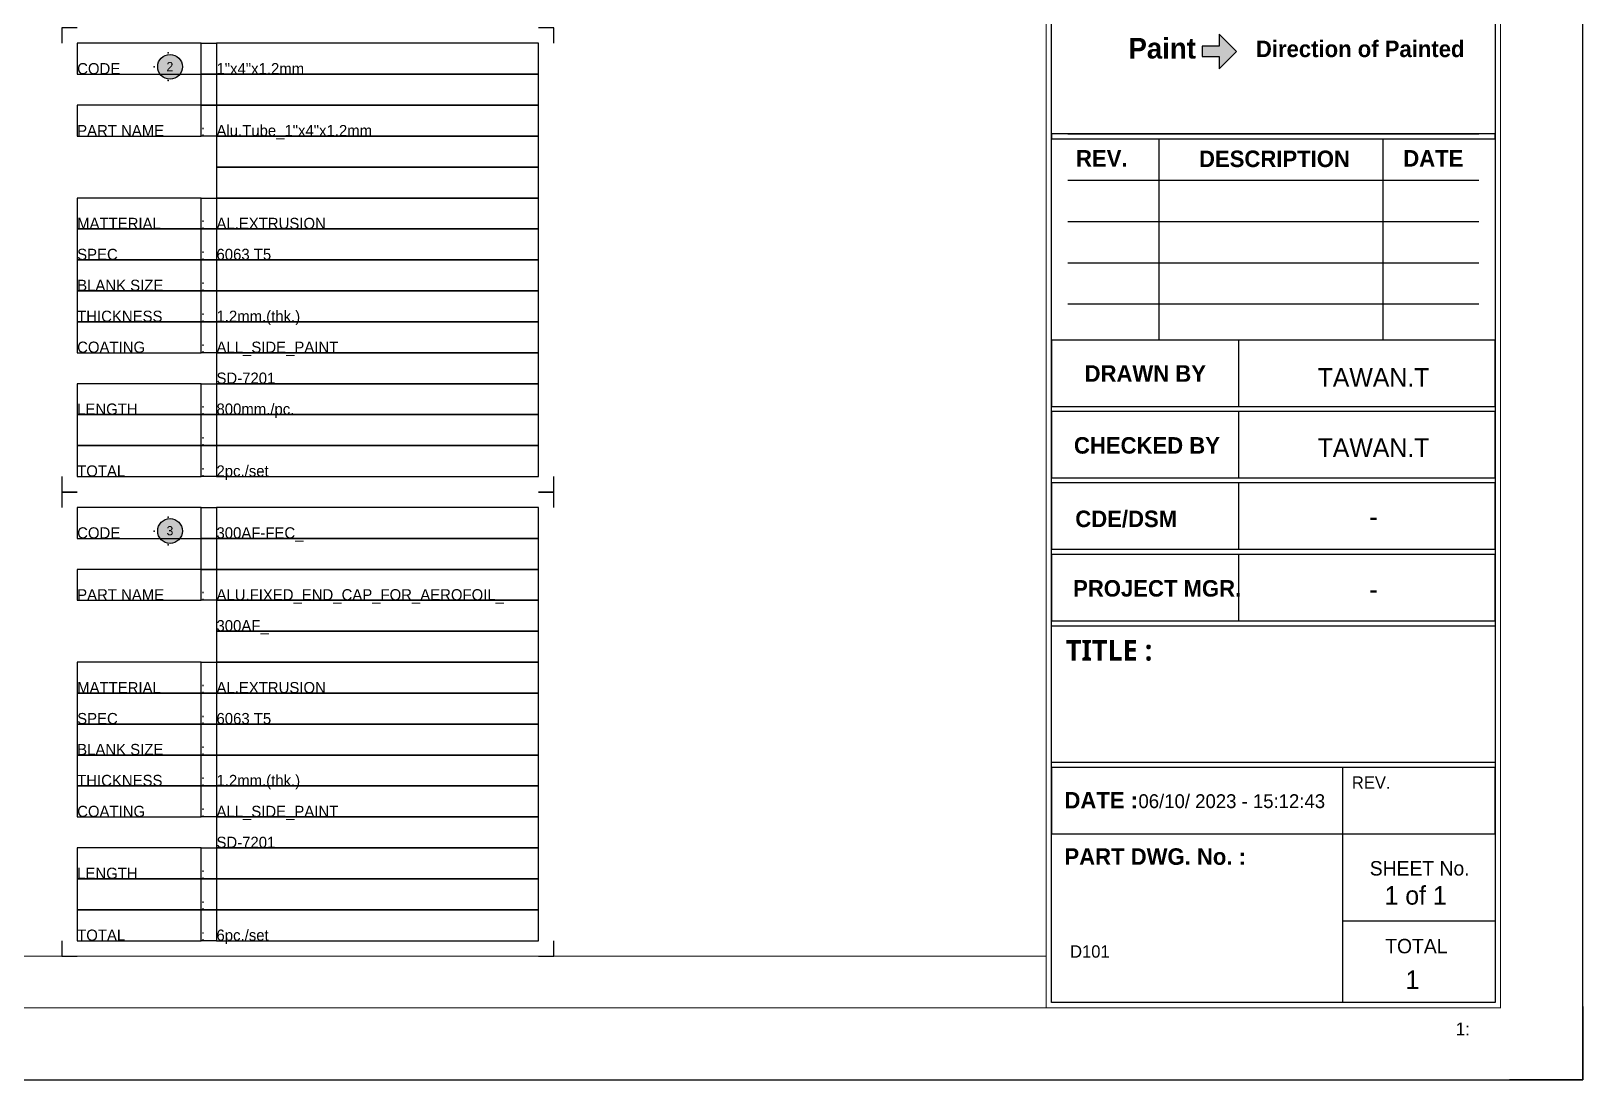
# Model space of a CAD drawing. Header units: millimetres. Extents: x -244126 to 368105, y -173968 to 259060.
# Drawn here: x -200800 to -199296, y 232018 to 233035 of the extents above; entities that cross this region are included whole.
import ezdxf
from ezdxf.enums import TextEntityAlignment as Align

# ---------------------------------------------------------------- set-up
doc = ezdxf.new("R2010")
doc.units = ezdxf.units.MM
doc.header["$MEASUREMENT"] = 0
for name, pattern in [('005_GG_TA_LINE', [13.75, 5, -1.25, 1.25, -1.25, 5]), ('BORDER2', [22.225, 6.35, -3.175, 6.35, -3.175, 0, -3.175]), ('TA_HL_003.00000', [19.5, 10.65, -8.85])]:
    doc.linetypes.add(name, pattern=pattern)
for name, color, linetype in [('000 - D I M 0.25', 6, 'Continuous'), ('000 - H A T C H', 8, 'Continuous'), ('000 - L I N E 0.1', 1, 'Continuous'), ('000 - SYMBOL CON', 1, 'Continuous'), ('000 - T E X T', 4, 'Continuous'), ('000 - TITLEBLOCK', 4, 'Continuous'), ('A04_TUBE SERIES', 7, 'Continuous'), ('FL-Support ii', 5, 'Continuous'), ('T E X T', 4, 'Continuous')]:
    doc.layers.add(name, color=color, linetype=linetype)
doc.styles.add('BROWALLIA', font='BrowalliaUPC.ttf')
doc.styles.add('Cetury Gothic', font='GOTHIC.TTF')
doc.styles.add('MtXpl_BrowalliaUPC', font='BrowalliaUPC.ttf')
doc.styles.add('MtXpl_Century_Gothic', font='GOTHICB.TTF')
doc.styles.add('MtXpl_Malgun_Gothic', font='malgunbd.ttf')
doc.styles.add('TA', font='Cordia New.ttf', dxfattribs={"height": 4.5})

# ---------------------------------------------------------------- blocks, each defined once
blk = doc.blocks.new('A$Cfd196da9')
at = {"color": 0, "linetype": 'ByBlock', "const_width": 0.1}
blk.add_lwpolyline([(-143.5, -98), (96.5, -98), (96.5, 99), (-143.5, 99)], close=True, dxfattribs=at)
blk = doc.blocks.new('*U1673')
at = {"layer": 'FL-Support ii'}
blk.add_hatch(color=1, dxfattribs=at).paths.add_polyline_path([(2617.6, 1002.1), (2617.6, 1013.8), (2634.3, 997.1), (2617.6, 980.4), (2617.6, 992.1), (2600.9, 992.1), (2600.9, 1002.1)])
at = {"color": 8, "linetype": 'Continuous'}
for p, q in [((2471, 917.3), (2869, 917.3)), ((2471, 832.3), (2869, 832.3)), ((2471, 792.3), (2869, 792.3)), ((2471, 752.3), (2869, 752.3))]:
    blk.add_line(p, q, dxfattribs=at)
at = {"color": 3, "linetype": 'Continuous'}
for p, q in [((2559, 912.3), (2559, 717.3)), ((2776, 912.3), (2776, 717.3)), ((2471, 872.3), (2869, 872.3)), ((2636.2, 717.3), (2636.2, 653)), ((2636.2, 648), (2636.2, 583.8)), ((2636.2, 578.8), (2636.2, 514.5)), ((2636.2, 509.5), (2636.2, 445.2)), ((2737, 302.9), (2737, 238.6)), ((2737, 238.6), (2737, 75)), ((2737, 154.3), (2885, 154.3))]:
    blk.add_line(p, q, dxfattribs=at)
for points in [[(2885, 912.3), (2885, 917.3), (2455, 917.3), (2455, 912.3)], [(2885, 653), (2885, 717.3), (2455, 717.3), (2455, 653)], [(2885, 583.8), (2885, 648), (2455, 648), (2455, 583.8)], [(2885, 514.5), (2885, 578.8), (2455, 578.8), (2455, 514.5)], [(2885, 445.2), (2885, 509.5), (2455, 509.5), (2455, 445.2)], [(2885, 440.2), (2885, 307.9), (2455, 307.9), (2455, 440.2)], [(2885, 238.6), (2885, 302.9), (2455, 302.9), (2455, 238.6)], [(2885, 238.6), (2885, 75), (2455, 75), (2455, 238.6)]]:
    blk.add_lwpolyline(points, close=True, dxfattribs=at)
at = {"layer": '000 - L I N E 0.1', "color": 21, "linetype": 'Continuous'}
blk.add_lwpolyline([(2970, 71.2), (2970, 0), (2898.8, 0)], dxfattribs=at)
at = {"layer": '000 - T E X T', "color": 3, "const_width": 1}
blk.add_lwpolyline([(2890, 70), (2450, 70), (2450, 2040), (2890, 2040)], close=True, dxfattribs=at)
at = {"layer": '000 - T E X T', "color": 3}
blk.add_lwpolyline([(2885, 75), (2455, 75), (2455, 2035), (2885, 2035)], close=True, dxfattribs=at)
at = {"layer": '000 - T E X T', "color": 3, "const_width": 1}
blk.add_lwpolyline([(50, 120), (2450, 120)], dxfattribs=at)
at = {"layer": '000 - TITLEBLOCK', "color": 250}
blk.add_lwpolyline([(0, 0), (2970, 0), (2970, 2100), (0, 2100)], close=True, dxfattribs=at)
at = {"layer": 'FL-Support ii', "color": 5}
blk.add_lwpolyline([(2617.6, 980.4), (2634.3, 997.1), (2617.6, 1013.8), (2617.6, 1002.1), (2600.9, 1002.1), (2600.9, 992.1), (2617.6, 992.1)], close=True, dxfattribs=at)
at = {"layer": '000 - T E X T', "color": 3, "xscale": 10, "yscale": 10, "zscale": 10}
blk.add_blockref('A$Cfd196da9', (1485, 1050), dxfattribs=at)
at = {"color": 4, "style": 'Cetury Gothic'}
blk.add_text(' 1:', height=12.51, dxfattribs=at).set_placement((2842, 43.2))
at = {"color": 4, "style": 'TA'}
blk.add_attdef('PAPER_SIZE', text='', height=12.5, dxfattribs=at).set_placement((2843, 49.9), align=Align.MIDDLE_RIGHT)
blk.add_attdef('SCALE_SIZE', text='', height=12.5, dxfattribs=at).set_placement((2867.6, 50.1), align=Align.MIDDLE_LEFT)
at = {"layer": '000 - D I M 0.25', "color": 2, "insert": (2595, 1010.2), "char_height": 20, "width": 671.136, "attachment_point": 3, "style": 'BROWALLIA'}
blk.add_mtext('{\\fBrowalliaUPC|b1|i0|c222|p34;Paint}', dxfattribs=at)
at = {"layer": '000 - T E X T', "linetype": '005_GG_TA_LINE', "insert": (2534.3, 277), "char_height": 13.438, "attachment_point": 1, "style": 'Cetury Gothic'}
blk.add_mtext(' 06/10/ 2023 - 15:12:43 ', dxfattribs=at)
at = {"layer": '000 - T E X T', "color": 250, "style": 'TA'}
for tag, height, p in [('SUPERLINK', 10, (86.3, 2078.8)), ('NAMEFILE', 10, (86.3, 2058.8)), ('SC', 200, (16.8, 1876.1))]:
    blk.add_attdef(tag, text='', height=height, dxfattribs=at).set_placement(p, align=Align.MIDDLE_LEFT)
at = {"layer": '000 - T E X T', "color": 4, "style": 'TA'}
for tag, height, p in [('NAME_JOB_1', 10, (2618.3, 1691.3)), ('NAME_JOB_2', 10, (2618.3, 1669.4)), ('NAME_PROJECT_1', 15, (2469, 1594.8)), ('NAME_PROJECT_2', 15, (2469, 1557.8)), ('NAME_PROJECT_3', 15, (2469, 1520.8)), ('CODE_VALUE_1', 9.5, (2605.7, 1445.6)), ('CODE_VALUE_2', 9.5, (2605.7, 1415.6)), ('PART_NAME_VALUE_1', 9.5, (2605.7, 1379.4)), ('PART_NAME_VALUE_2', 9.5, (2605.7, 1349.4)), ('PART_NAME_VALUE_3', 9.5, (2605.7, 1319.4)), ('MATTERIAL_VALUE_1', 18, (2609.8, 1284.5)), ('SPEC_VALUE', 18, (2609.8, 1243.4)), ('THICKNESS_VALUE', 18, (2609.8, 1202.6)), ('COATING_VALUE_1', 18, (2609.8, 1162.5)), ('COATING_VALUE_2', 18, (2609.8, 1122.4)), ('NAME_TITLE_1', 12, (2472.5, 388.1)), ('NAME_TITLE_2', 12, (2472.5, 354.8)), ('NAME_TITLE_3', 12, (2472.5, 321.5)), ('DRAWING_NO1', 12, (2473.1, 164.6)), ('DRAWING_NO2', 12, (2473.1, 124.6))]:
    blk.add_attdef(tag, text='', height=height, dxfattribs=at).set_placement(p, align=Align.MIDDLE_LEFT)
for tag, p in [('NAME_DAFT', (2767.1, 681.1)), ('NAME_CHECKED', (2767.1, 613)), ('NAME_DESIGNER', (2767.1, 546.1)), ('NAME_DESIGN_MGR', (2767.1, 475.6))]:
    blk.add_attdef(tag, text='', height=18, dxfattribs=at).set_placement(p, align=Align.MIDDLE_CENTER)
for tag, p, height in [('REV', (2767.6, 251.2), 18.8), ('NAME_REMARK', (276.4, 86.5), 20)]:
    blk.add_attdef(tag, p, '', height=height, dxfattribs=at)
at = {"layer": '000 - T E X T', "color": 4, "style": 'Cetury Gothic'}
for tag, p in [('SHEET_NO.', (2807.9, 170)), ('TOTAL_SHEET_NO.', (2804.8, 88.2))]:
    blk.add_attdef(tag, text='', height=18, dxfattribs=at).set_placement(p, align=Align.CENTER)
at = {"layer": 'T E X T', "color": 4, "linetype": '005_GG_TA_LINE'}
for s, height, style, p in [('Direction of Painted', 16, 'MtXpl_Century_Gothic', (2653.1, 991.6)), ('REV.', 16, 'MtXpl_Century_Gothic', (2478.8, 885.5)), ('DESCRIPTION', 16, 'MtXpl_Century_Gothic', (2598, 885)), ('DATE', 16, 'MtXpl_Century_Gothic', (2795.9, 885.5)), ('DRAWN BY', 16, 'MtXpl_Century_Gothic', (2487.1, 676.9)), ('CHECKED BY', 16, 'MtXpl_Century_Gothic', (2476.8, 607.2)), ('CDE/DSM', 16, 'MtXpl_Century_Gothic', (2478.1, 536)), ('PROJECT MGR.', 16, 'MtXpl_Century_Gothic', (2476, 468.6)), ('TITLE :', 20, 'MtXpl_Malgun_Gothic', (2469, 406.6)), ('REV.', 12, 'Cetury Gothic', (2746.1, 282.3)), ('DATE :', 16, 'MtXpl_Century_Gothic', (2467.6, 263.2)), ('PART DWG. No. :', 16, 'MtXpl_Century_Gothic', (2467.6, 208.6)), ('SHEET No.', 14, 'Cetury Gothic', (2763.4, 198.2)), ('TOTAL', 14, 'Cetury Gothic', (2778.4, 122.8))]:
    blk.add_text(s, height=height, dxfattribs=dict(at, style=style)).set_placement(p)
blk = doc.blocks.new('A$C829836ee')
for p in [(0, 3), (0, -3)]:
    blk.add_point(p)
blk = doc.blocks.new('*U5011')
at = {"layer": '000 - H A T C H'}
h = blk.add_hatch(color=250, dxfattribs=at)
h.dxf.hatch_style = 1
edge = h.paths.add_edge_path()
edge.add_arc((15, -3.8), 2, 90, 270, ccw=False)
edge.add_line((15, -1.8), (15, -1.8))
edge.add_arc((15, -3.8), 2, -90, 90, ccw=False)
edge.add_line((15, -5.8), (15, -5.8))
at = {"layer": '000 - SYMBOL CON', "color": 2}
blk.add_lwpolyline([(15, -5.8, -1), (15, -1.8), (15, -1.8, -1), (15, -5.8)], format="xyb", close=True, dxfattribs=at)
at = {"layer": 'A04_TUBE SERIES', "color": 3}
blk.add_point((12.41, -3.8), dxfattribs=at)
at = {"layer": 'Defpoints', "color": 250}
for points in [[(0, 2.5), (-2.5, 2.5), (-2.5, 0)], [(77, 0), (77, 2.5), (74.5, 2.5)], [(-2.5, -70), (-2.5, -72.5), (0, -72.5)], [(74.5, -72.5), (77, -72.5), (77, -70)]]:
    blk.add_lwpolyline(points, dxfattribs=at)
for points in [[(0, -5), (20, -5), (20, 0), (0, 0)], [(20, 0), (22.5, 0), (22.5, -5), (20, -5)], [(22.5, -5), (74.5, -5), (74.5, 0), (22.5, 0)], [(20, -5), (22.5, -5), (22.5, -10), (20, -10)], [(22.5, -10), (74.5, -10), (74.5, -5), (22.5, -5)], [(0, -15), (20, -15), (20, -10), (0, -10)], [(20, -10), (22.5, -10), (22.5, -15), (20, -15)], [(22.5, -15), (74.5, -15), (74.5, -10), (22.5, -10)], [(22.5, -20), (74.5, -20), (74.5, -15), (22.5, -15)], [(22.5, -25), (74.5, -25), (74.5, -20), (22.5, -20)], [(0, -30), (20, -30), (20, -25), (0, -25)], [(20, -25), (22.5, -25), (22.5, -30), (20, -30)], [(22.5, -30), (74.5, -30), (74.5, -25), (22.5, -25)], [(0, -35), (20, -35), (20, -30), (0, -30)], [(20, -30), (22.5, -30), (22.5, -35), (20, -35)], [(22.5, -35), (74.5, -35), (74.5, -30), (22.5, -30)], [(0, -40), (20, -40), (20, -35), (0, -35)], [(20, -35), (22.5, -35), (22.5, -40), (20, -40)], [(22.5, -40), (74.5, -40), (74.5, -35), (22.5, -35)], [(0, -45), (20, -45), (20, -40), (0, -40)], [(20, -40), (22.5, -40), (22.5, -45), (20, -45)], [(22.5, -45), (74.5, -45), (74.5, -40), (22.5, -40)], [(0, -50), (20, -50), (20, -45), (0, -45)], [(20, -45), (22.5, -45), (22.5, -50), (20, -50)], [(22.5, -50), (74.5, -50), (74.5, -45), (22.5, -45)], [(22.5, -55), (74.5, -55), (74.5, -50), (22.5, -50)], [(0, -60), (20, -60), (20, -55), (0, -55)], [(20, -55), (22.5, -55), (22.5, -60), (20, -60)], [(22.5, -60), (74.5, -60), (74.5, -55), (22.5, -55)], [(0, -65), (20, -65), (20, -60), (0, -60)], [(20, -60), (22.5, -60), (22.5, -65), (20, -65)], [(22.5, -65), (74.5, -65), (74.5, -60), (22.5, -60)], [(0, -70), (20, -70), (20, -65), (0, -65)], [(20, -65), (22.5, -65), (22.5, -70), (20, -70)], [(22.5, -70), (74.5, -70), (74.5, -65), (22.5, -65)]]:
    blk.add_lwpolyline(points, close=True, dxfattribs=at)
at = {"xscale": 0.7454636594928784, "yscale": 0.7454636594928784, "zscale": 0.7454636594928784}
blk.add_blockref('A$C829836ee', (14.71, -3.8), dxfattribs=at)
at = {"layer": '000 - T E X T', "linetype": 'BORDER2', "style": 'TA'}
for s, p in [('CODE', (0, -5)), ('PART NAME', (0, -15)), (':', (20, -15)), ('MATTERIAL', (0, -30)), (':', (20, -30)), ('SPEC', (0, -35)), (':', (20, -35)), ('BLANK SIZE', (0, -40)), (':', (20, -40)), ('THICKNESS', (0, -45)), (':', (20, -45)), ('COATING', (0, -50)), (':', (20, -50)), ('LENGTH', (0, -60)), (':', (20, -60)), (':', (20, -65)), ('TOTAL', (0, -70)), (':', (20, -70))]:
    blk.add_text(s, height=1.8, dxfattribs=at).set_placement(p)
at = {"layer": '000 - T E X T', "style": 'TA', "flags": 1}
blk.add_attdef('BLK_NAME', (1.99, 0.93), '', height=1.8, dxfattribs=at)
at = {"layer": '000 - T E X T', "style": 'MtXpl_BrowalliaUPC'}
blk.add_attdef('NO.CODE', text='', height=1.49, dxfattribs=at).set_placement((14.98, -3.76), align=Align.MIDDLE_CENTER)
at = {"layer": '000 - T E X T', "style": 'TA'}
for tag, p in [('CODE_VALUE_1', (22.5, -5)), ('CODE_VALUE_2', (22.5, -10)), ('PART_NAME_VALUE_1', (22.5, -15)), ('PART_NAME_VALUE_2', (22.5, -20)), ('PART_NAME_VALUE_3', (22.5, -25)), ('MATTERIAL_VALUE_1', (22.5, -30)), ('SPEC_VALUE', (22.5, -35)), ('BLANK_SIZE_VALUE', (22.5, -40)), ('THICKNESS_VALUE', (22.5, -45)), ('COATING_VALUE_1', (22.5, -50)), ('COATING_VALUE_2', (22.5, -55)), ('LENGTH_VALUE_1', (22.5, -60)), ('LENGTH_VALUE_2', (22.5, -65)), ('TOTAL_VALUE', (22.5, -70))]:
    blk.add_attdef(tag, p, '', height=1.8, dxfattribs=at)

msp = doc.modelspace()

# ---------------------------------------------------------------- block references
at = {"color": 2, "linetype": 'TA_HL_003.00000'}
ref = msp.add_blockref('*U1673', (-202266.05886, 232018.01906), dxfattribs=at)
ref.add_attrib('NAME_DAFT', 'TAWAN.T', dxfattribs={"layer": '000 - T E X T', "color": 4, "height": 18, "style": 'TA'}).set_placement((-199499.00398, 232699.09944), align=Align.MIDDLE_CENTER)
ref.add_attrib('NAME_CHECKED', 'TAWAN.T', dxfattribs={"layer": '000 - T E X T', "color": 4, "height": 18, "style": 'TA'}).set_placement((-199499.00398, 232630.99491), align=Align.MIDDLE_CENTER)
ref.add_attrib('NAME_DESIGNER', '-', dxfattribs={"layer": '000 - T E X T', "color": 4, "height": 18, "style": 'TA'}).set_placement((-199499.00398, 232564.07536), align=Align.MIDDLE_CENTER)
ref.add_attrib('NAME_DESIGN_MGR', '-', dxfattribs={"layer": '000 - T E X T', "color": 4, "height": 18, "style": 'TA'}).set_placement((-199499.00398, 232493.60087), align=Align.MIDDLE_CENTER)
ref.add_attrib('DRAWING_NO2', 'D101', dxfattribs={"layer": '000 - T E X T', "color": 4, "height": 12, "style": 'TA'}).set_placement((-199793.0045, 232142.59154), align=Align.MIDDLE_LEFT)
ref.add_attrib('SHEET_NO.', '1 of 1', dxfattribs={"layer": '000 - T E X T', "color": 4, "height": 18, "style": 'Cetury Gothic'}).set_placement((-199458.16415, 232188.00778), align=Align.CENTER)
ref.add_attrib('TOTAL_SHEET_NO.', '1', dxfattribs={"layer": '000 - T E X T', "color": 4, "height": 18, "style": 'Cetury Gothic'}).set_placement((-199461.22965, 232106.21827), align=Align.CENTER)
at = {"layer": 'A04_TUBE SERIES', "color": 3, "xscale": 6, "yscale": 6, "zscale": 6}
for p, values in [((-200755.05886, 233023.01906), {'NO.CODE': '2', 'CODE_VALUE_1': '1"x4"x1.2mm', 'PART_NAME_VALUE_1': 'Alu.Tube_1"x4"x1.2mm', 'MATTERIAL_VALUE_1': 'AL.EXTRUSION', 'SPEC_VALUE': '6063 T5', 'THICKNESS_VALUE': '1.2mm.(thk.)', 'COATING_VALUE_1': 'ALL_SIDE_PAINT', 'COATING_VALUE_2': 'SD-7201', 'LENGTH_VALUE_1': '800mm./pc.', 'TOTAL_VALUE': '2pc./set'}), ((-200755.05886, 232573.01906), {'NO.CODE': '3', 'CODE_VALUE_1': '300AF-FEC_', 'PART_NAME_VALUE_1': 'ALU.FIXED_END_CAP_FOR_AEROFOIL_', 'PART_NAME_VALUE_2': '300AF_', 'MATTERIAL_VALUE_1': 'AL.EXTRUSION', 'SPEC_VALUE': '6063 T5', 'THICKNESS_VALUE': '1.2mm.(thk.)', 'COATING_VALUE_1': 'ALL_SIDE_PAINT', 'COATING_VALUE_2': 'SD-7201', 'TOTAL_VALUE': '6pc./set'})]:
    msp.add_blockref('*U5011', p, dxfattribs=at).add_auto_attribs(values)

doc.saveas('drawing.dxf')
